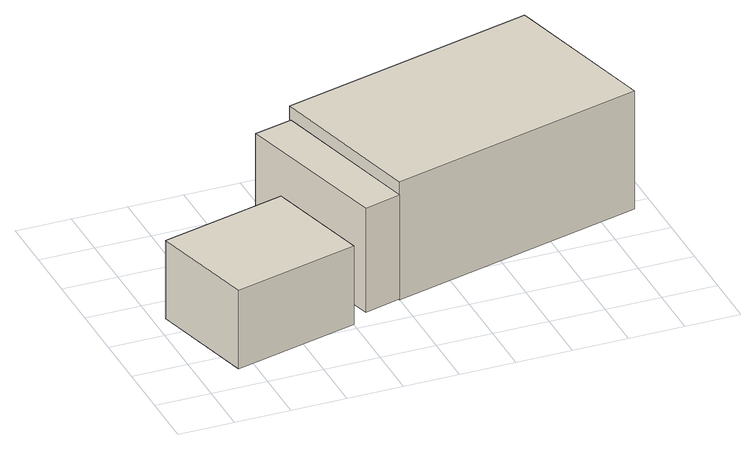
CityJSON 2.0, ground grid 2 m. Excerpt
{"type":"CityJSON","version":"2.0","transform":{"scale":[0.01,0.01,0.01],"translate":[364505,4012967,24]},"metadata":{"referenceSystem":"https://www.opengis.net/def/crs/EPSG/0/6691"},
"CityObjects":{
"building1":{"type":"Building","attributes":{"枝番":1,"利根川水系渡良瀬川洪水浸水想定区域（想定最大規模）.規模":"L2","利根川水系渡良瀬川洪水浸水想定区域（想定最大規模）.浸水ランク":"1","利根川水系渡良瀬川洪水浸水想定区域（想定最大規模）.浸水深":0.31,"利根川水系渡良瀬川洪水浸水想定区域（想定最大規模）.継続時間":2.8,"BuildingDetails.prefecture":"10","BuildingDetails.city":"10207"},"geometry":[{"type":"Solid","lod":"1","boundaries":[[[[0,1,2,3]],[[2,4,5,3]],[[1,6,4,2]],[[0,7,6,1]],[[3,5,7,0]],[[4,6,7,5]]]]}]},
"building2":{"type":"Building","attributes":{"枝番":1,"利根川水系渡良瀬川洪水浸水想定区域（想定最大規模）.規模":"L2","利根川水系渡良瀬川洪水浸水想定区域（想定最大規模）.浸水ランク":"1","利根川水系渡良瀬川洪水浸水想定区域（想定最大規模）.浸水深":0.41,"利根川水系渡良瀬川洪水浸水想定区域（想定最大規模）.継続時間":2.8,"measuredHeight":4.3,"BuildingDetails.prefecture":"10","BuildingDetails.city":"10207"},"geometry":[{"type":"Solid","lod":"1","boundaries":[[[[8,9,10,11]],[[10,12,13,11]],[[9,14,12,10]],[[8,15,14,9]],[[11,13,15,8]],[[12,14,15,13]]]]}]},
"building3":{"type":"Building","attributes":{"枝番":1,"利根川水系渡良瀬川洪水浸水想定区域（想定最大規模）.規模":"L2","利根川水系渡良瀬川洪水浸水想定区域（想定最大規模）.浸水ランク":"1","利根川水系渡良瀬川洪水浸水想定区域（想定最大規模）.浸水深":0.32,"利根川水系渡良瀬川洪水浸水想定区域（想定最大規模）.継続時間":2.8,"measuredHeight":4.8,"BuildingDetails.prefecture":"10","BuildingDetails.city":"10207"},"geometry":[{"type":"Solid","lod":"1","boundaries":[[[[16,17,18,19,20,21]],[[20,22,23,21]],[[19,24,22,20]],[[18,25,24,19]],[[17,26,25,18]],[[16,27,26,17]],[[21,23,27,16]],[[22,24,25,26,27,23]]]]}]}
},
"vertices":[
[30,464,58],[488,581,58],[588,195,58],[129,77,58],[588,195,358],[129,77,358],[488,581,358],[30,464,358],
[510,854,41],[651,889,41],[799,313,41],[663,276,41],[799,313,440],[663,276,440],[651,889,440],[510,854,440],
[649,897,37],[1583,1137,37],[1585,1131,37],[1729,569,37],[1733,553,37],[799,313,37],[1733,553,490],[799,313,490],[1729,569,490],[1585,1131,490],[1583,1137,490],[649,897,490]
]}
